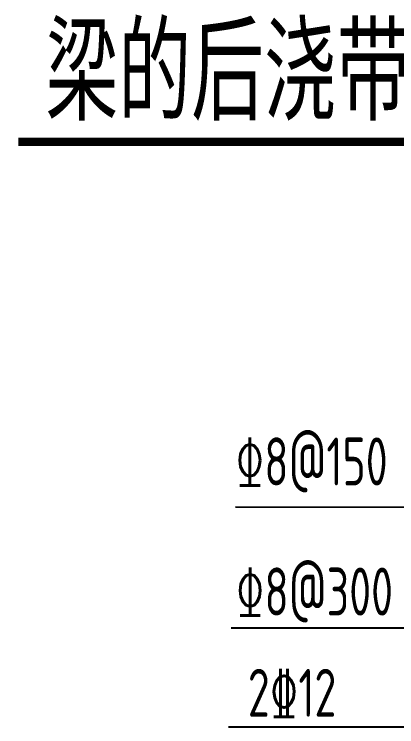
# Model space of a CAD drawing. Extents: x -33967 to 1773478, y -1022458 to -784650.
# Drawn here: x 343426 to 348216, y -1013340 to -1004422 of the extents above; entities that cross this region are included whole.
import ezdxf

# ---------------------------------------------------------------- set-up
doc = ezdxf.new("R2010")
doc.units = 0
doc.header["$LTSCALE"] = 1000
doc.header["$MEASUREMENT"] = 0
doc.layers.add('NUM', color=7, linetype='Continuous')
doc.layers.add('文字', color=7, linetype='Continuous')
doc.styles.add('_HZTXT', font='tssdeng.shx', dxfattribs={"width": 0.8, "bigfont": 'tssdchn.shx'})
doc.styles.add('TSSD_Norm', font='tssdeng.shx', dxfattribs={"bigfont": 'hztxt.shx'})

msp = doc.modelspace()

# ---------------------------------------------------------------- linework, layer by layer
at = {"color": 3, "linetype": 'Continuous'}
for p, q in [((348753.8, -1010594.3), (346197.8, -1010593.9)), ((346108.7, -1013340.4), (349809.5, -1013340.4))]:
    msp.add_line(p, q, dxfattribs=at)
at = {"color": 3}
msp.add_line((349849.9, -1012104.7), (346140.5, -1012104.7), dxfattribs=at)
at = {"layer": '文字', "const_width": 105}
msp.add_lwpolyline([(343478.9, -1006017.3), (351331.4, -1006017.3)], dxfattribs=at)

# ---------------------------------------------------------------- texts
at = {"layer": 'NUM', "style": 'TSSD_Norm', "width": 0.7}
for s, p in [('%%1318@150', (346197.8, -1010319.8)), ('%%1318@300', (346200.3, -1011948.2)), ('2%%13212', (346351.2, -1013215.5))]:
    msp.add_text(s, height=600, dxfattribs=at).set_placement(p)
at = {"layer": '文字', "style": '_HZTXT', "width": 0.8}
msp.add_text('梁的后浇带构造', height=1200, dxfattribs=at).set_placement((343817.4, -1005752.6))

doc.saveas('drawing.dxf')
